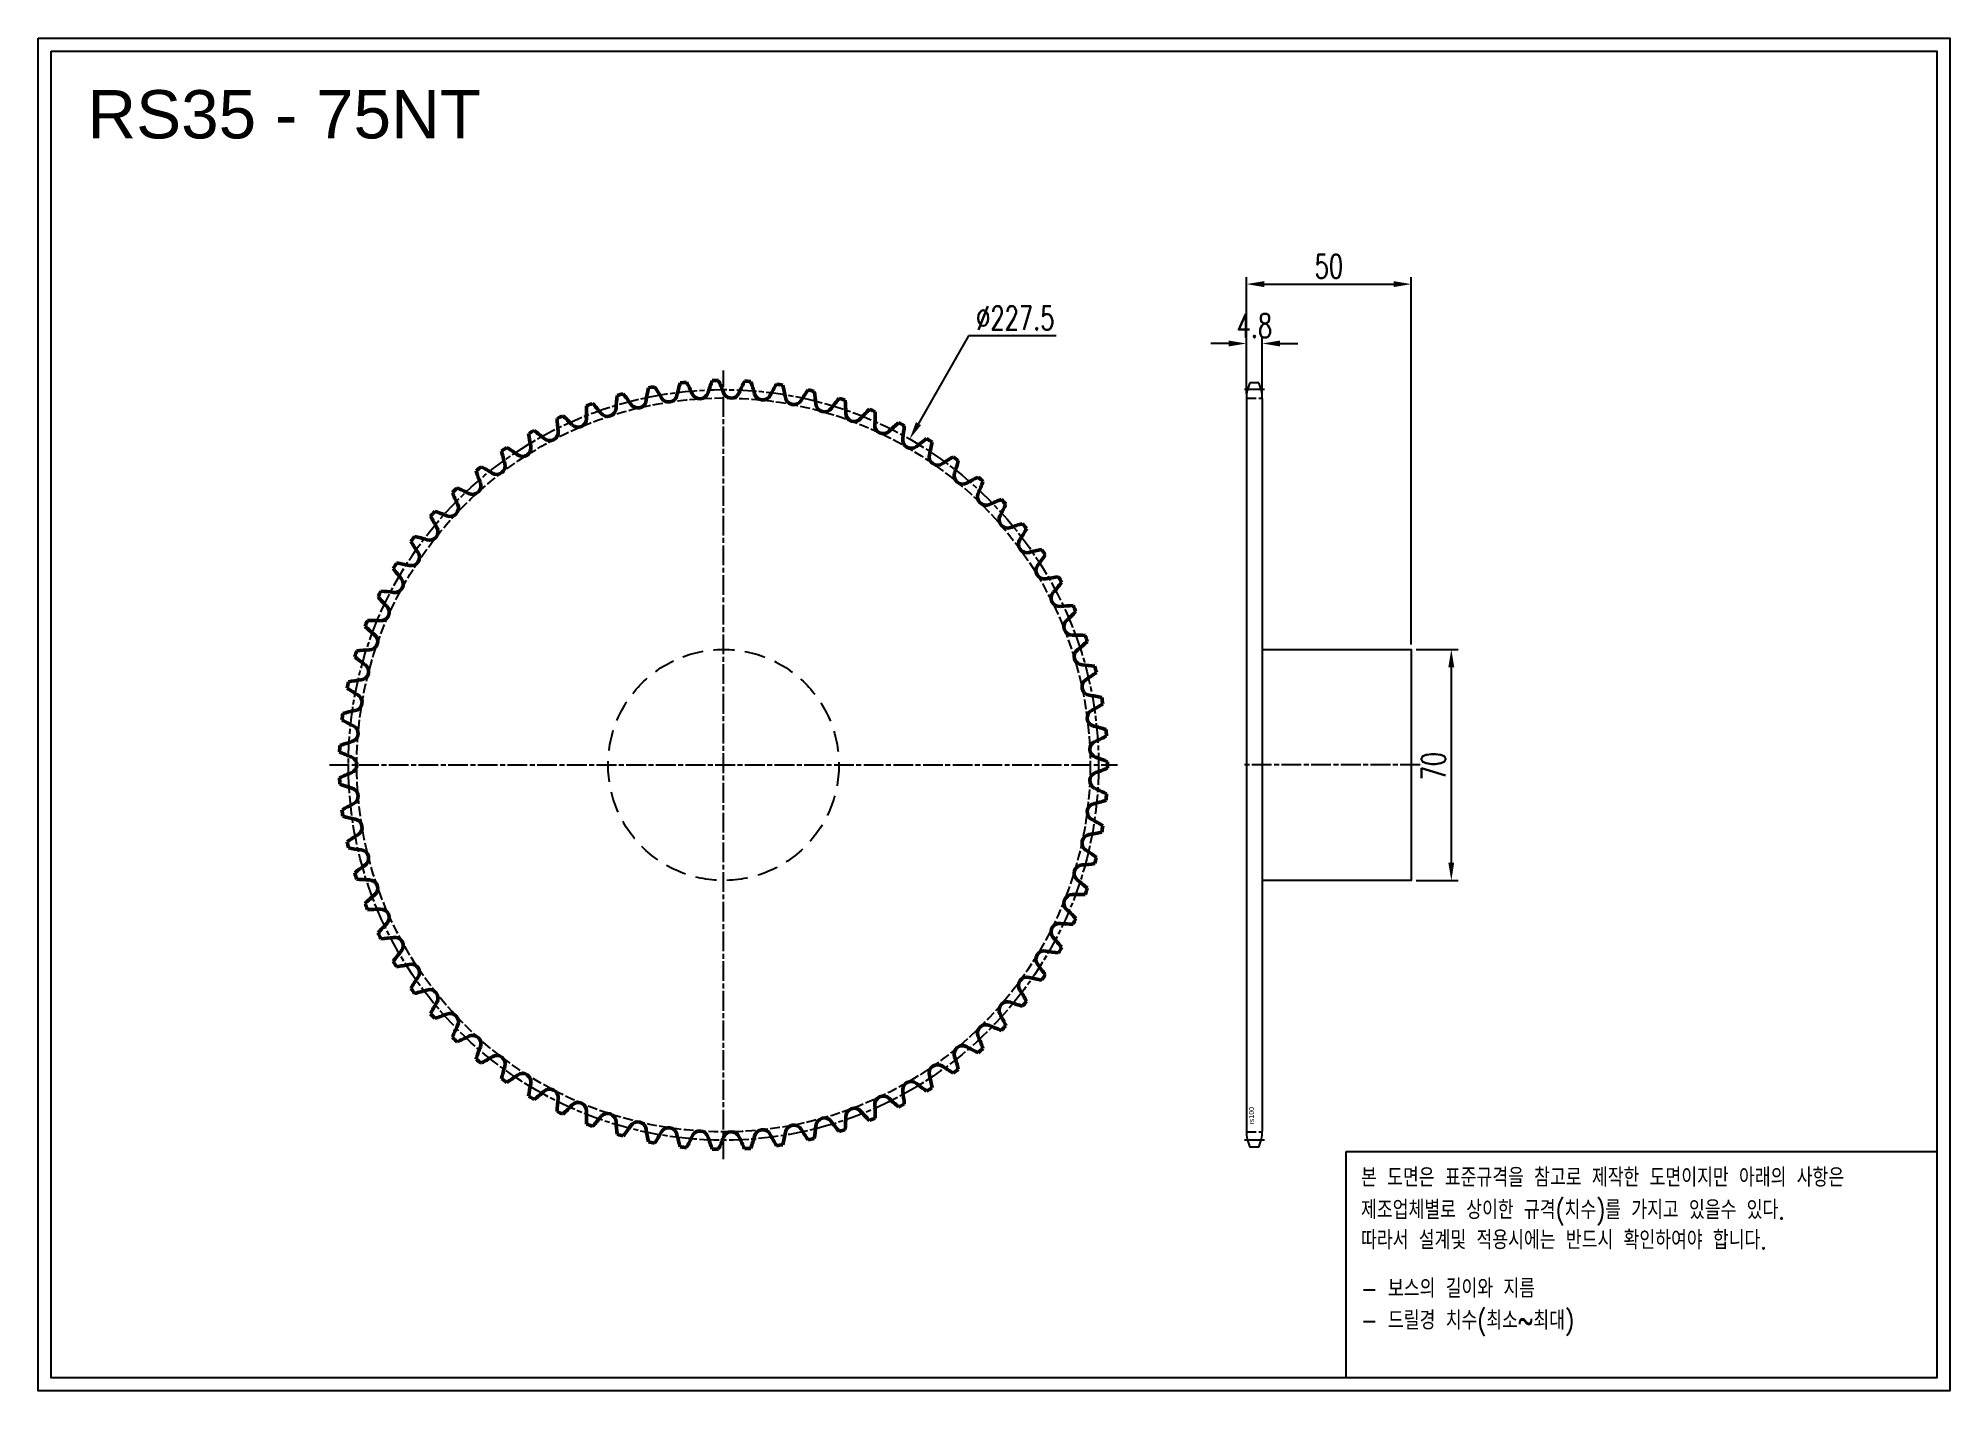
# Model space of a CAD drawing. Header units: millimetres. Extents: x -41210 to -40631, y 3186 to 3596.
import ezdxf

# ---------------------------------------------------------------- set-up
doc = ezdxf.new("R2010")
doc.units = ezdxf.units.MM
for name, pattern in [('AM_ISO02W050', [7.5, 6, -1.5]), ('AM_ISO02W050x2', [3.75, 3, -0.75]), ('AM_ISO08W050', [18, 12, -1.5, 3, -1.5]), ('AM_ISO08W050x2', [9, 6, -0.75, 1.5, -0.75]), ('HIDDEN', [9.525, 6.35, -3.175])]:
    doc.linetypes.add(name, pattern=pattern)
for name, color, linetype, lineweight in [('AM_0N', 7, 'Continuous', 50), ('AM_3N', 6, 'AM_ISO02W050', 25), ('AM_7', 4, 'AM_ISO08W050', 25), ('AM_7N', 4, 'AM_ISO08W050', 25)]:
    doc.layers.add(name, color=color, linetype=linetype, lineweight=lineweight)
doc.layers.add('HL', color=2, linetype='HIDDEN')
doc.layers.add('S-DIM', color=7, linetype='Continuous')
doc.styles.add('HAN', font='ROMANS.shx', dxfattribs={"width": 0.7, "bigfont": 'whgtxt.shx'})
doc.styles.add('HSG', font='SIMPLEX.shx', dxfattribs={"width": 0.7, "bigfont": 'HSG.shx'})
doc.styles.get("Standard").update_dxf_attribs({"font": 'arial.ttf'})
doc.dimstyles.new('APP16', dxfattribs={"dimscale": 3, "dimtxt": 2.4, "dimasz": 1.8, "dimexe": 0.7, "dimexo": 0.5, "dimgap": 0.6, "dimtad": 1, "dimtoh": 1, "dimdec": 1, "dimrnd": 0.01, "dimzin": 9, "dimdsep": 46, "dimtxsty": 'HSG', "dimcen": 0, "dimclrd": 1, "dimclre": 1, "dimclrt": 256, "dimazin": 2, "dimtp": 1, "dimtm": 1, "dimtfac": 0.5, "dimtdec": 1, "dimtofl": 0, "dimtmove": 0, "dimatfit": 3, "dimfxl": 0, "dimtvp": 1, "dimtolj": 2, "dimlwd": -1, "dimlwe": -1, "dimarcsym": 0})

# ---------------------------------------------------------------- blocks, each defined once
blk = doc.blocks.new('*D1')
at = {"layer": 'Defpoints', "color": 0, "transparency": 16777216}
for p in [(-40793.93, 3410.57), (-40793.93, 3340.57), (-40781.81, 3340.57)]:
    blk.add_point(p, dxfattribs=at)
at = {"layer": 'S-DIM', "color": 1, "transparency": 16777216}
for p, q in [((-40792.43, 3410.57), (-40779.71, 3410.57)), ((-40781.81, 3405.17), (-40781.81, 3345.97)), ((-40792.43, 3340.57), (-40779.71, 3340.57))]:
    blk.add_line(p, q, dxfattribs=at)
for points in [[(-40782.71, 3405.17), (-40780.91, 3405.17), (-40781.81, 3410.57)], [(-40782.71, 3345.97), (-40780.91, 3345.97), (-40781.81, 3340.57)]]:
    blk.add_solid(points, dxfattribs=at)
at = {"layer": 'S-DIM', "transparency": 16777216, "insert": (-40787.21, 3375.19), "char_height": 7.2, "attachment_point": 5, "rotation": 90, "style": 'HSG'}
blk.add_mtext('\\A2;70', dxfattribs=at)
blk = doc.blocks.new('*D2')
at = {"layer": 'Defpoints', "color": 0, "transparency": 16777216}
for p in [(-40839.13, 3503.27), (-40843.93, 3486.58), (-40839.13, 3486.58)]:
    blk.add_point(p, dxfattribs=at)
at = {"layer": 'S-DIM', "color": 1, "transparency": 16777216}
for p, q in [((-40849.33, 3503.27), (-40854.73, 3503.27)), ((-40843.93, 3488.08), (-40843.93, 3505.37)), ((-40839.13, 3488.08), (-40839.13, 3505.37)), ((-40833.73, 3503.27), (-40828.33, 3503.27))]:
    blk.add_line(p, q, dxfattribs=at)
for points in [[(-40849.33, 3504.17), (-40849.33, 3502.37), (-40843.93, 3503.27)], [(-40833.73, 3504.17), (-40833.73, 3502.37), (-40839.13, 3503.27)]]:
    blk.add_solid(points, dxfattribs=at)
at = {"layer": 'S-DIM', "transparency": 16777216, "insert": (-40841.53, 3508.67), "char_height": 7.2, "attachment_point": 5, "style": 'HSG'}
blk.add_mtext('\\A2;4.8', dxfattribs=at)
blk = doc.blocks.new('*D3')
at = {"layer": 'Defpoints', "color": 0, "transparency": 16777216}
for p in [(-40793.93, 3521.27), (-40843.93, 3486.58), (-40793.93, 3410.57)]:
    blk.add_point(p, dxfattribs=at)
at = {"layer": 'S-DIM', "color": 1, "transparency": 16777216}
for p, q in [((-40843.93, 3488.08), (-40843.93, 3523.37)), ((-40838.53, 3521.27), (-40799.33, 3521.27)), ((-40793.93, 3412.07), (-40793.93, 3523.37))]:
    blk.add_line(p, q, dxfattribs=at)
for points in [[(-40838.53, 3522.17), (-40838.53, 3520.37), (-40843.93, 3521.27)], [(-40799.33, 3522.17), (-40799.33, 3520.37), (-40793.93, 3521.27)]]:
    blk.add_solid(points, dxfattribs=at)
at = {"layer": 'S-DIM', "transparency": 16777216, "insert": (-40818.93, 3526.67), "char_height": 7.2, "attachment_point": 5, "style": 'HSG'}
blk.add_mtext('\\A2;50', dxfattribs=at)
blk = doc.blocks.new('*D4')
at = {"layer": 'Defpoints', "color": 0, "transparency": 16777216}
for p in [(-40946.06, 3474.31), (-41058.95, 3276.84)]:
    blk.add_point(p, dxfattribs=at)
at = {"layer": 'S-DIM', "color": 1, "transparency": 16777216}
for p, q in [((-40928.17, 3505.59), (-40943.38, 3478.99)), ((-40901.65, 3505.59), (-40928.17, 3505.59))]:
    blk.add_line(p, q, dxfattribs=at)
blk.add_solid([(-40944.16, 3479.44), (-40942.59, 3478.55), (-40946.06, 3474.31)], dxfattribs=at)
at = {"layer": 'S-DIM', "transparency": 16777216, "insert": (-40914.01, 3510.99), "char_height": 7.2, "attachment_point": 5, "style": 'HSG'}
blk.add_mtext('\\A2;∅227.5', dxfattribs=at)
blk = doc.blocks.new('notice1')
at = {"color": 4}
blk.add_lwpolyline([(-22142.12, 1735.9), (-22053.8, 1735.9), (-22053.8, 1702.07), (-22142.12, 1702.07)], close=True, dxfattribs=at)
at = {"color": 4, "style": 'HAN', "width": 0.8}
for s, p in [('본 도면은 표준규격을 참고로 제작한 도면이지만 아래의 사항은', (-22139.9, 1730.62)), ('제조업체별로 상이한 규격(치수)를 가지고 있을수 있다.', (-22139.9, 1725.78)), ('따라서 설계및 적용시에는 반드시 확인하여야 합니다.', (-22139.9, 1721.28)), ('- 보스의 길이와 지름', (-22139.9, 1714.03)), ('- 드릴경 치수(최소~최대)', (-22139.9, 1709.27))]:
    blk.add_text(s, height=2.7949, dxfattribs=at).set_placement(p)

msp = doc.modelspace()

# ---------------------------------------------------------------- linework, layer by layer
for p, q in [((-40840.2, 3491.38), (-40842.86, 3491.38)), ((-40843.93, 3486.58), (-40843.93, 3264.57)), ((-40839.13, 3486.58), (-40839.13, 3264.57)), ((-40840.2, 3259.77), (-40842.86, 3259.77))]:
    msp.add_line(p, q)
for points in [[(-41210.3, 3595.77), (-40630.66, 3595.77), (-40630.66, 3185.92), (-41210.3, 3185.92)], [(-41206.39, 3591.87), (-40634.56, 3591.87), (-40634.56, 3189.83), (-41206.39, 3189.83)]]:
    msp.add_lwpolyline(points, close=True)
msp.add_lwpolyline([(-40839.13, 3410.57), (-40793.93, 3410.57), (-40793.93, 3340.57), (-40839.13, 3340.57)])
for centre, start, end in [((-40832.63, 3486.58), 154.86334, 180), ((-40850.43, 3486.58), 0, 25.13666), ((-40832.63, 3264.57), 180, 205.13666), ((-40850.43, 3264.57), 334.86334, 0)]:
    msp.add_arc(centre, 11.3, start, end)
at = {"layer": 'AM_0N'}
for centre, radius, start, end in [((-40979.39, 3479.95), 46.94, 167.8669, 172.6), ((-41002.5, 3375.57), 116.49, 100.32548, 101.27452), ((-41062.42, 3464.11), 46.94, 29, 33.7331), ((-40970.73, 3477.65), 46.94, 163.0669, 167.8), ((-41002.5, 3375.57), 116.49, 95.52548, 96.47452), ((-41054.8, 3468.81), 46.94, 24.2, 28.9331), ((-40962.3, 3474.63), 46.94, 158.2669, 163), ((-41002.5, 3375.57), 116.49, 90.72548, 91.67452), ((-41046.81, 3472.86), 46.94, 19.4, 24.1331), ((-40954.15, 3470.92), 46.94, 153.4669, 158.2), ((-41002.5, 3375.57), 116.49, 85.92548, 86.87452), ((-41038.52, 3476.23), 46.94, 14.6, 19.3331), ((-40946.35, 3466.54), 46.94, 148.6669, 153.4), ((-41002.5, 3375.57), 116.49, 81.12548, 82.07452), ((-41029.97, 3478.89), 46.94, 9.8, 14.5331), ((-40997.12, 3482.34), 46.94, 177.4669, 182.2), ((-41002.5, 3375.57), 116.49, 109.92548, 110.87452), ((-41076.34, 3452.88), 46.94, 38.6, 43.3331), ((-40988.2, 3481.51), 46.94, 172.6669, 177.4), ((-41002.5, 3375.57), 116.49, 105.12548, 106.07452), ((-41069.62, 3458.78), 46.94, 33.8, 38.5331), ((-41028.48, 3486.32), 2.57, 213.8, 352.6), ((-41019.12, 3488.11), 2.57, 209, 347.8), ((-41009.64, 3489.1), 2.57, 204.2, 343), ((-41000.12, 3489.3), 2.57, 199.4, 338.2), ((-40990.61, 3488.71), 2.57, 194.6, 333.4), ((-40981.19, 3487.31), 2.57, 189.8, 328.6), ((-40938.93, 3461.52), 46.94, 143.8669, 148.6), ((-41002.5, 3375.57), 116.49, 76.32548, 77.27452), ((-41021.23, 3480.82), 46.94, 5, 9.7331), ((-40971.91, 3485.14), 2.57, 185, 323.8), ((-40931.96, 3455.9), 46.94, 139.0669, 143.8), ((-41002.5, 3375.57), 116.49, 71.52548, 72.47452), ((-41012.35, 3482.02), 46.94, 0.2, 4.9331), ((-41002.5, 3375.57), 116.49, 114.72548, 115.67452), ((-41006.07, 3482.42), 46.94, 182.2669, 187), ((-41082.55, 3446.43), 46.94, 43.4, 48.1331), ((-41046.58, 3480.44), 2.57, 223.4, 2.2), ((-41037.65, 3483.76), 2.57, 218.6, 357.4), ((-40962.85, 3482.19), 2.57, 180.2, 319), ((-40925.49, 3449.72), 46.94, 134.2669, 139), ((-41002.5, 3375.57), 116.49, 66.72548, 67.67452), ((-40954.07, 3478.5), 2.57, 175.4, 314.2), ((-41003.41, 3482.47), 46.94, 355.4, 0.1331), ((-40919.55, 3443.01), 46.94, 129.4669, 134.2), ((-41002.5, 3375.57), 116.49, 61.92548, 62.87452), ((-40994.46, 3482.17), 46.94, 350.6, 355.3331), ((-41063.45, 3471.62), 2.57, 233, 11.8), ((-41002.5, 3375.57), 116.49, 119.52548, 120.47452), ((-41015, 3481.74), 46.94, 187.0669, 191.8), ((-41088.2, 3439.48), 46.94, 48.2, 52.9331), ((-41055.2, 3476.38), 2.57, 228.2, 7), ((-40945.62, 3474.09), 2.57, 170.6, 309.4), ((-40914.2, 3435.83), 46.94, 124.6669, 129.4), ((-41002.5, 3375.57), 116.49, 57.12548, 58.07452), ((-40985.57, 3481.13), 46.94, 345.8, 350.5331), ((-41071.28, 3466.18), 2.57, 237.8, 16.6), ((-41002.5, 3375.57), 116.49, 124.32548, 125.27452), ((-41023.84, 3480.33), 46.94, 191.8669, 196.6), ((-41093.25, 3432.08), 46.94, 53, 57.7331), ((-40937.58, 3468.98), 2.57, 165.8, 304.6), ((-40909.47, 3428.23), 46.94, 119.8669, 124.6), ((-41002.5, 3375.57), 116.49, 52.32548, 53.27452), ((-40976.8, 3479.34), 46.94, 341, 345.7331), ((-41078.62, 3460.11), 2.57, 242.6, 21.4), ((-41002.5, 3375.57), 116.49, 129.12548, 130.07452), ((-41032.53, 3478.17), 46.94, 196.6669, 201.4), ((-41097.66, 3424.29), 46.94, 57.8, 62.5331), ((-40929.99, 3463.22), 2.57, 161, 299.8), ((-40905.39, 3420.26), 46.94, 115.0669, 119.8), ((-41002.5, 3375.57), 116.49, 47.52548, 48.47452), ((-40968.21, 3476.83), 46.94, 336.2, 340.9331), ((-41002.5, 3375.57), 116.49, 133.92548, 134.87452), ((-41041.01, 3475.3), 46.94, 201.4669, 206.2), ((-41101.4, 3416.16), 46.94, 62.6, 67.3331), ((-40922.91, 3456.85), 2.57, 156.2, 295), ((-40901.99, 3411.98), 46.94, 110.2669, 115), ((-41002.5, 3375.57), 116.49, 42.72548, 43.67452), ((-41002.5, 3375.57), 116.49, 138.72548, 139.67452), ((-41049.22, 3471.73), 46.94, 206.2669, 211), ((-41104.45, 3407.74), 46.94, 67.4, 72.1331), ((-41085.43, 3453.44), 2.57, 247.4, 26.2), ((-40916.39, 3449.9), 2.57, 151.4, 290.2), ((-40959.85, 3473.6), 46.94, 331.4, 336.1331), ((-41002.5, 3375.57), 116.49, 143.52548, 144.47452), ((-41057.1, 3467.48), 46.94, 211.0669, 215.8), ((-41106.78, 3399.1), 46.94, 72.2, 76.9331), ((-41091.65, 3446.23), 2.57, 252.2, 31), ((-40899.3, 3403.44), 46.94, 105.4669, 110.2), ((-40910.47, 3442.44), 2.57, 146.6, 285.4), ((-40951.8, 3469.69), 46.94, 326.6, 331.3331), ((-41002.5, 3375.57), 116.49, 37.92548, 38.87452), ((-41097.25, 3438.52), 2.57, 257, 35.8), ((-40897.33, 3394.71), 46.94, 100.6669, 105.4), ((-40944.1, 3465.12), 46.94, 321.8, 326.5331), ((-41002.5, 3375.57), 116.49, 33.12548, 34.07452), ((-41002.5, 3375.57), 116.49, 148.32548, 149.27452), ((-41064.6, 3462.59), 46.94, 215.8669, 220.6), ((-41102.19, 3430.38), 2.57, 261.8, 40.6), ((-41108.39, 3390.29), 46.94, 77, 81.7331), ((-40905.2, 3434.5), 2.57, 141.8, 280.6), ((-40896.09, 3385.84), 46.94, 95.8669, 100.6), ((-41002.5, 3375.57), 116.49, 28.32548, 29.27452), ((-41002.5, 3375.57), 116.49, 153.12548, 154.07452), ((-41071.66, 3457.09), 46.94, 220.6669, 225.4), ((-41109.25, 3381.38), 46.94, 81.8, 86.5331), ((-40900.61, 3426.15), 2.57, 137, 275.8), ((-40936.82, 3459.91), 46.94, 317, 321.7331), ((-41106.42, 3421.84), 2.57, 266.6, 45.4), ((-40895.61, 3376.9), 46.94, 91.0669, 95.8), ((-40929.99, 3454.12), 46.94, 312.2, 316.9331), ((-41002.5, 3375.57), 116.49, 23.52548, 24.47452), ((-41002.5, 3375.57), 116.49, 157.92548, 158.87452), ((-41078.24, 3451.02), 46.94, 225.4669, 230.2), ((-41109.36, 3372.42), 46.94, 86.6, 91.3331), ((-41109.93, 3412.98), 2.57, 271.4, 50.2), ((-40896.73, 3417.45), 2.57, 132.2, 271), ((-40895.87, 3367.95), 46.94, 86.2669, 91), ((-41002.5, 3375.57), 116.49, 18.72548, 19.67452), ((-41002.5, 3375.57), 116.49, 162.72548, 163.67452), ((-41084.29, 3444.41), 46.94, 230.2669, 235), ((-41108.72, 3363.49), 46.94, 91.4, 96.1331), ((-40893.6, 3408.45), 2.57, 127.4, 266.2), ((-40923.67, 3447.78), 46.94, 307.4, 312.1331), ((-41112.68, 3403.86), 2.57, 276.2, 55), ((-40896.88, 3359.06), 46.94, 81.4669, 86.2), ((-40917.9, 3440.93), 46.94, 302.6, 307.3331), ((-41002.5, 3375.57), 116.49, 13.92548, 14.87452), ((-41002.5, 3375.57), 116.49, 167.52548, 168.47452), ((-41089.76, 3437.33), 46.94, 235.0669, 239.8), ((-41107.34, 3354.65), 46.94, 96.2, 100.9331), ((-41114.66, 3394.54), 2.57, 281, 59.8), ((-40891.23, 3399.22), 2.57, 122.6, 261.4), ((-41002.5, 3375.57), 116.49, 172.32548, 173.27452), ((-41105.22, 3345.95), 46.94, 101, 105.7331), ((-40889.64, 3389.83), 2.57, 117.8, 256.6), ((-40898.64, 3350.28), 46.94, 76.6669, 81.4), ((-40912.73, 3433.62), 46.94, 297.8, 302.5331), ((-41002.5, 3375.57), 116.49, 9.12548, 10.07452), ((-41094.62, 3429.81), 46.94, 239.8669, 244.6), ((-41115.86, 3385.09), 2.57, 285.8, 64.6), ((-40901.12, 3341.67), 46.94, 71.8669, 76.6), ((-41002.5, 3375.57), 116.49, 4.32548, 5.27452), ((-41002.5, 3375.57), 116.49, 177.12548, 178.07452), ((-41098.84, 3421.91), 46.94, 244.6669, 249.4), ((-41102.38, 3337.46), 46.94, 105.8, 110.5331), ((-40888.85, 3380.34), 2.57, 113, 251.8), ((-40908.19, 3425.91), 46.94, 293, 297.7331), ((-41116.26, 3375.57), 2.57, 290.6, 69.4), ((-40904.31, 3333.31), 46.94, 67.0669, 71.8), ((-40904.31, 3417.84), 46.94, 288.2, 292.9331), ((-41002.5, 3375.57), 116.49, 359.52548, 0.47452), ((-41098.84, 3329.23), 46.94, 110.6, 115.3331), ((-41002.5, 3375.57), 116.49, 181.92548, 182.87452), ((-41102.38, 3413.69), 46.94, 249.4669, 254.2), ((-41115.86, 3366.05), 2.57, 295.4, 74.2), ((-40888.85, 3370.81), 2.57, 108.2, 247), ((-40908.19, 3325.24), 46.94, 62.2669, 67), ((-41094.62, 3321.34), 46.94, 115.4, 120.1331), ((-41002.5, 3375.57), 116.49, 186.72548, 187.67452), ((-40889.64, 3361.32), 2.57, 103.4, 242.2), ((-40901.12, 3409.47), 46.94, 283.4, 288.1331), ((-41002.5, 3375.57), 116.49, 354.72548, 355.67452), ((-41105.22, 3405.2), 46.94, 254.2669, 259), ((-41114.66, 3356.6), 2.57, 300.2, 79), ((-40912.73, 3317.53), 46.94, 57.4669, 62.2), ((-41002.5, 3375.57), 116.49, 349.92548, 350.87452), ((-41089.76, 3313.82), 46.94, 120.2, 124.9331), ((-41002.5, 3375.57), 116.49, 191.52548, 192.47452), ((-41107.34, 3396.5), 46.94, 259.0669, 263.8), ((-40891.23, 3351.92), 2.57, 98.6, 237.4), ((-40898.64, 3400.87), 46.94, 278.6, 283.3331), ((-41084.29, 3306.73), 46.94, 125, 129.7331), ((-41112.68, 3347.28), 2.57, 305, 83.8), ((-40893.6, 3342.69), 2.57, 93.8, 232.6), ((-40896.88, 3392.09), 46.94, 273.8, 278.5331), ((-40917.9, 3310.22), 46.94, 52.6669, 57.4), ((-41002.5, 3375.57), 116.49, 345.12548, 346.07452), ((-41002.5, 3375.57), 116.49, 196.32548, 197.27452), ((-41108.72, 3387.65), 46.94, 263.8669, 268.6), ((-41109.93, 3338.16), 2.57, 309.8, 88.6), ((-40923.67, 3303.37), 46.94, 47.8669, 52.6), ((-41078.24, 3300.13), 46.94, 129.8, 134.5331), ((-41002.5, 3375.57), 116.49, 201.12548, 202.07452), ((-40896.73, 3333.7), 2.57, 89, 227.8), ((-40895.87, 3383.19), 46.94, 269, 273.7331), ((-41002.5, 3375.57), 116.49, 340.32548, 341.27452), ((-41109.36, 3378.72), 46.94, 268.6669, 273.4), ((-41071.66, 3294.06), 46.94, 134.6, 139.3331), ((-41106.42, 3329.3), 2.57, 314.6, 93.4), ((-40900.61, 3324.99), 2.57, 84.2, 223), ((-40895.61, 3374.24), 46.94, 264.2, 268.9331), ((-40929.99, 3297.02), 46.94, 43.0669, 47.8), ((-41002.5, 3375.57), 116.49, 335.52548, 336.47452), ((-41002.5, 3375.57), 116.49, 205.92548, 206.87452), ((-41109.25, 3369.77), 46.94, 273.4669, 278.2), ((-41102.19, 3320.77), 2.57, 319.4, 98.2), ((-40936.82, 3291.23), 46.94, 38.2669, 43), ((-41064.6, 3288.56), 46.94, 139.4, 144.1331), ((-41002.5, 3375.57), 116.49, 210.72548, 211.67452), ((-40905.2, 3316.65), 2.57, 79.4, 218.2), ((-40896.09, 3365.3), 46.94, 259.4, 264.1331), ((-41002.5, 3375.57), 116.49, 330.72548, 331.67452), ((-41108.39, 3360.86), 46.94, 278.2669, 283), ((-41097.25, 3312.62), 2.57, 324.2, 103), ((-41057.1, 3283.66), 46.94, 144.2, 148.9331), ((-40910.47, 3308.71), 2.57, 74.6, 213.4), ((-40897.33, 3356.44), 46.94, 254.6, 259.3331), ((-40944.1, 3286.03), 46.94, 33.4669, 38.2), ((-41002.5, 3375.57), 116.49, 325.92548, 326.87452), ((-41002.5, 3375.57), 116.49, 215.52548, 216.47452), ((-41106.78, 3352.05), 46.94, 283.0669, 287.8), ((-41091.65, 3304.91), 2.57, 329, 107.8), ((-40951.8, 3281.46), 46.94, 28.6669, 33.4), ((-41002.5, 3375.57), 116.49, 321.12548, 322.07452), ((-41049.22, 3279.42), 46.94, 149, 153.7331), ((-41002.5, 3375.57), 116.49, 220.32548, 221.27452), ((-41104.45, 3343.41), 46.94, 287.8669, 292.6), ((-41085.43, 3297.7), 2.57, 333.8, 112.6), ((-40916.39, 3301.24), 2.57, 69.8, 208.6), ((-40959.85, 3277.55), 46.94, 23.8669, 28.6), ((-40899.3, 3347.7), 46.94, 249.8, 254.5331), ((-41041.01, 3275.85), 46.94, 153.8, 158.5331), ((-41002.5, 3375.57), 116.49, 225.12548, 226.07452), ((-41101.4, 3334.99), 46.94, 292.6669, 297.4), ((-41078.62, 3291.04), 2.57, 338.6, 117.4), ((-40922.91, 3294.3), 2.57, 65, 203.8), ((-40968.21, 3274.32), 46.94, 19.0669, 23.8), ((-40901.99, 3339.16), 46.94, 245, 249.7331), ((-41002.5, 3375.57), 116.49, 316.32548, 317.27452), ((-41032.53, 3272.97), 46.94, 158.6, 163.3331), ((-41097.66, 3326.85), 46.94, 297.4669, 302.2), ((-41071.28, 3284.96), 2.57, 343.4, 122.2), ((-40929.99, 3287.92), 2.57, 60.2, 199), ((-40976.8, 3271.81), 46.94, 14.2669, 19), ((-40905.39, 3330.88), 46.94, 240.2, 244.9331), ((-41002.5, 3375.57), 116.49, 311.52548, 312.47452), ((-41002.5, 3375.57), 116.49, 229.92548, 230.87452), ((-41023.84, 3270.82), 46.94, 163.4, 168.1331), ((-41093.25, 3319.06), 46.94, 302.2669, 307), ((-41063.45, 3279.53), 2.57, 348.2, 127), ((-40937.58, 3282.16), 2.57, 55.4, 194.2), ((-40985.57, 3270.02), 46.94, 9.4669, 14.2), ((-40909.47, 3322.91), 46.94, 235.4, 240.1331), ((-41002.5, 3375.57), 116.49, 306.72548, 307.67452), ((-41002.5, 3375.57), 116.49, 234.72548, 235.67452), ((-41015, 3269.4), 46.94, 168.2, 172.9331), ((-41002.5, 3375.57), 116.49, 239.52548, 240.47452), ((-41088.2, 3311.67), 46.94, 307.0669, 311.8), ((-41055.2, 3274.76), 2.57, 353, 131.8), ((-40954.07, 3272.64), 2.57, 45.8, 184.6), ((-40945.62, 3277.06), 2.57, 50.6, 189.4), ((-40994.46, 3268.97), 46.94, 4.6669, 9.4), ((-40914.2, 3315.31), 46.94, 230.6, 235.3331), ((-41002.5, 3375.57), 116.49, 301.92548, 302.87452), ((-41006.07, 3268.73), 46.94, 173, 177.7331), ((-41002.5, 3375.57), 116.49, 244.32548, 245.27452), ((-41082.55, 3304.72), 46.94, 311.8669, 316.6), ((-41046.58, 3270.71), 2.57, 357.8, 136.6), ((-40997.12, 3268.81), 46.94, 177.8, 182.5331), ((-41037.65, 3267.39), 2.57, 2.6, 141.4), ((-40962.85, 3268.95), 2.57, 41, 179.8), ((-40925.49, 3301.43), 46.94, 221, 225.7331), ((-41003.41, 3268.67), 46.94, 359.8669, 4.6), ((-40919.55, 3308.14), 46.94, 225.8, 230.5331), ((-41002.5, 3375.57), 116.49, 297.12548, 298.07452), ((-41002.5, 3375.57), 116.49, 249.12548, 250.07452), ((-41076.34, 3298.27), 46.94, 316.6669, 321.4), ((-40988.2, 3269.63), 46.94, 182.6, 187.3331), ((-41002.5, 3375.57), 116.49, 253.92548, 254.87452), ((-41069.62, 3292.36), 46.94, 321.4669, 326.2), ((-41028.48, 3264.82), 2.57, 7.4, 146.2), ((-40979.39, 3271.2), 46.94, 187.4, 192.1331), ((-41062.42, 3287.04), 46.94, 326.2669, 331), ((-41019.12, 3263.04), 2.57, 12.2, 151), ((-40970.73, 3273.5), 46.94, 192.2, 196.9331), ((-41009.64, 3262.04), 2.57, 17, 155.8), ((-41000.12, 3261.84), 2.57, 21.8, 160.6), ((-40990.61, 3262.44), 2.57, 26.6, 165.4), ((-40946.35, 3284.61), 46.94, 206.6, 211.3331), ((-41029.97, 3272.26), 46.94, 345.4669, 350.2), ((-40981.19, 3263.83), 2.57, 31.4, 170.2), ((-40938.93, 3289.63), 46.94, 211.4, 216.1331), ((-41021.23, 3270.32), 46.94, 350.2669, 355), ((-40971.91, 3266.01), 2.57, 36.2, 175), ((-40931.96, 3295.25), 46.94, 216.2, 220.9331), ((-41002.5, 3375.57), 116.49, 287.52548, 288.47452), ((-41012.35, 3269.13), 46.94, 355.0669, 359.8), ((-41002.5, 3375.57), 116.49, 292.32548, 293.27452), ((-41002.5, 3375.57), 116.49, 258.72548, 259.67452), ((-41002.5, 3375.57), 116.49, 263.52548, 264.47452), ((-41054.8, 3282.34), 46.94, 331.0669, 335.8), ((-40962.3, 3276.52), 46.94, 197, 201.7331), ((-41002.5, 3375.57), 116.49, 268.32548, 269.27452), ((-41046.81, 3278.29), 46.94, 335.8669, 340.6), ((-40954.15, 3280.23), 46.94, 201.8, 206.5331), ((-41002.5, 3375.57), 116.49, 273.12548, 274.07452), ((-41038.52, 3274.92), 46.94, 340.6669, 345.4), ((-41002.5, 3375.57), 116.49, 277.92548, 278.87452), ((-41002.5, 3375.57), 116.49, 282.72548, 283.67452)]:
    msp.add_arc(centre, radius, start, end, dxfattribs=at)
at = {"layer": 'AM_3N', "linetype": 'AM_ISO02W050x2'}
for p, q in [((-40843.93, 3486.74), (-40839.13, 3486.74)), ((-40843.93, 3264.41), (-40839.13, 3264.41))]:
    msp.add_line(p, q, dxfattribs=at)
msp.add_circle((-41002.5, 3375.57), 111.19, dxfattribs=at)
at = {"layer": 'AM_7', "linetype": 'AM_ISO08W050x2'}
for p, q in [((-40838.47, 3489.3), (-40844.58, 3489.3)), ((-40791.29, 3375.57), (-40844.58, 3375.57)), ((-40838.47, 3261.84), (-40844.58, 3261.84))]:
    msp.add_line(p, q, dxfattribs=at)
msp.add_circle((-41002.5, 3375.57), 113.73, dxfattribs=at)
at = {"layer": 'AM_7N', "linetype": 'AM_ISO08W050x2'}
for p, q in [((-41002.5, 3256.09), (-41002.5, 3495.06)), ((-41121.99, 3375.57), (-40883.01, 3375.57))]:
    msp.add_line(p, q, dxfattribs=at)
at = {"layer": 'HL'}
msp.add_circle((-41002.5, 3375.57), 35, dxfattribs=at)

# ---------------------------------------------------------------- block references
at = {"xscale": 2.028, "yscale": 2.028, "zscale": 2.028}
msp.add_blockref('notice1', (4090.54, -261.97), dxfattribs=at)

# ---------------------------------------------------------------- texts
msp.add_text('RS35 - 75NT', height=14.6374).set_placement((-41195.37, 3565.42))
at = {"insert": (-40843.14, 3266.63), "char_height": 1.512, "width": 6.5009, "attachment_point": 1, "rotation": 90}
msp.add_mtext('rs100', dxfattribs=at)

# ---------------------------------------------------------------- dimensions: what is measured, and where the dimension line sits
at = {"layer": 'S-DIM'}
dim = msp.add_linear_dim(base=(-40793.93, 3521.27), p1=(-40843.93, 3486.58), p2=(-40793.93, 3410.57), dimstyle='APP16', dxfattribs=at)
dim.commit()
dim.dimension.update_dxf_attribs({"geometry": '*D3', "text_midpoint": (-40818.93, 3526.67)})
dim = msp.add_diameter_dim_2p(p1=(-41058.95, 3276.84), p2=(-40946.06, 3474.31), dimstyle='APP16', dxfattribs=at)
dim.commit()
dim.dimension.update_dxf_attribs({"geometry": '*D4', "text_midpoint": (-40914.01, 3505.59), "dimtype": 131})
dim = msp.add_linear_dim(base=(-40839.13, 3503.27), p1=(-40843.93, 3486.58), p2=(-40839.13, 3486.58), dimstyle='APP16', dxfattribs=at)
dim.commit()
dim.dimension.update_dxf_attribs({"geometry": '*D2', "text_midpoint": (-40841.53, 3503.27), "dimtype": 128})
dim = msp.add_linear_dim(base=(-40781.81, 3340.57), p1=(-40793.93, 3410.57), p2=(-40793.93, 3340.57), angle=90, dimstyle='APP16', dxfattribs=at)
dim.commit()
dim.dimension.update_dxf_attribs({"geometry": '*D1', "text_midpoint": (-40781.81, 3375.19), "dimtype": 128})

doc.saveas('drawing.dxf')
